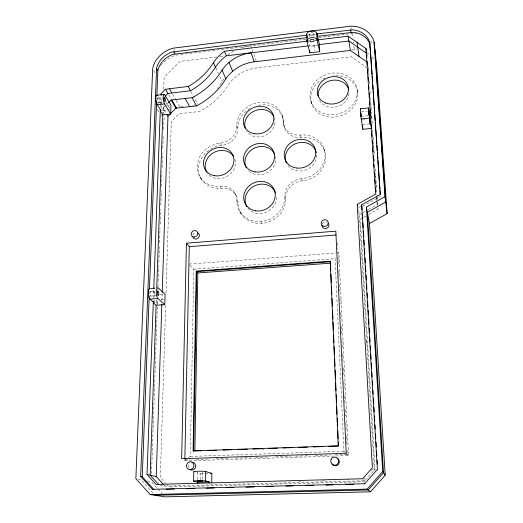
<?xml version="1.0" encoding="UTF-8"?>
<svg xmlns="http://www.w3.org/2000/svg" width="523" height="523" viewBox="0 0 523 523"><rect width="100%" height="100%" fill="white"/><g stroke="black" fill="none" stroke-linecap="round" stroke-linejoin="round"><path stroke-width="0.39" stroke-dasharray="2.62 1.96" d="M200.394 479.97L200.486 473.701L196.89 472.687M202.277 479.532L202.381 471.681M197.21 479.578L197.328 471.726M188.542 457.756L190.3 456.409L193.778 269.214L189.725 265.279M336.622 252.929L338.826 252.766L348.508 455.592L184.442 460.907L184.475 459.272M165.641 305.275L160.332 477.479L165.765 483.396M166.02 293.037L171.309 121.65L179.154 113.713L199.511 111.491A63.754 52.594 -28.4 0 0 228.459 84.706A34.832 29.798 -23.4 0 1 233.807 78.45L235.912 76.613A34.832 29.798 -23.4 0 1 256.499 67.938L351.404 56.804L367.238 67.944M161.96 300.464L162.169 293.939M157.037 303.693L157.168 299.986L156.305 300.045L156.2 303.007M163.594 114.812L163.849 107.411M151.546 473.583L156.874 319.429M156.9 318.618L157.554 299.856M157.887 290.069L157.972 287.624M158.005 286.807L158.168 281.91M158.201 281.093L158.737 265.599M158.848 262.337L159.384 246.836M159.522 242.764L160.031 228.08M160.175 224.001L160.679 209.318M160.823 205.245L161.326 190.562M161.47 186.482L161.973 171.799M162.117 167.726L162.627 153.043M162.79 148.146L163.241 135.097M163.444 129.39L163.777 119.604L166.576 116.773M154.141 302.732L154.233 300.32M154.344 297.103L154.52 292.285L151.52 289.585M161.149 108.372L161.378 102.024L157.632 95.899M162.803 114.897L163.111 106.234L165.261 105.992M163.706 89.185L164.13 77.143L180.069 61.4L216.757 56.968M153.448 297.966L153.742 289.905M160.411 106.875L160.469 105.286M160.496 104.489L160.855 94.585M348.508 455.592L343.931 451.284L335.086 258.682L335.916 257.368M337.995 254.08L338.826 252.766M223.988 79.019L220.281 84.419A56.026 46.214 -28.4 0 1 219.065 86.158M159.861 485.148L165.026 486.161L364.877 480.781L374.272 470.203L359.399 214.652L358.601 210.9M363.93 478.846L365.002 477.643M370.879 471.027L372.481 469.223M157.998 103.443L162.32 99.102M164.791 106.47L163.039 108.228L166.321 113.556M166.87 104.378L167.942 103.299M184.442 460.907L186.201 459.554M360.772 206.324L357.967 207.893L358.445 210.148M362.681 206.225L380.443 196.282M359.399 214.652L362.145 213.116M362.831 212.73L365.584 211.187M368.329 209.651L377.26 204.65L377.005 200.832M366.002 216.077L360.367 219.235L375.069 470.458M368.82 214.502L377.979 209.377L377.868 207.749M307.838 35.034L315.912 34.041M305.805 39.166L177.062 54.908A24.489 20.345 -28.5 0 0 162.235 63.813M318.755 37.584L351.933 33.524A25.705 21.652 -15.2 0 1 356.634 33.884M315.291 40.179L317.585 39.898M315.317 40.892L317.618 40.611M219.948 56.582L223.936 56.105M308.047 40.16L309.538 45.769L318.697 44.664M318.723 45.37L309.564 46.475L309.538 45.769M351.901 49.796L354.333 49.508A24.875 21.136 -14.9 0 1 356.954 49.626M157.201 98.18L162.045 97.631M157.737 102.43L162.575 101.88M166.693 105.836L170.988 105.358M162.96 110.556L170.06 109.771M180.533 106.587L183.684 106.247M193.131 105.215L194.706 105.038M361.498 111.857L367.153 111.262M361.073 116.446L368.336 115.688M362.236 120.015L366.172 119.61M362.531 124.651L368.833 124.003M189.385 264.089L335.89 252.988M193.778 269.214L335.086 258.682M150.009 291.494L155.566 291.102M154.52 292.285L153.651 292.344L155.351 293.867M159.665 294.658L164.307 294.338M150.225 296.09L157.384 295.593M161.045 299.718L164.144 299.509M262.422 449.185L264.05 449.126M190.3 456.409L343.931 451.284M184.835 459.75L189.738 459.593M196.269 459.377L210.148 458.926M215.862 458.736L229.747 458.285M235.461 458.096L250.157 457.618M255.871 457.435L269.75 456.978M275.471 456.795L290.167 456.311M295.881 456.128L309.76 455.67M315.474 455.487L330.176 455.01M335.073 454.847L347.318 454.448L347.128 450.368M200.486 473.701L204.552 473.583M205.362 473.557L209.429 473.439M298.999 481.199L300.633 481.153M322.639 480.552L324.273 480.513M347.095 479.892L348.723 479.846M365.054 481.709L169.027 486.952L166.307 483.991M258.284 105.273A23.502 20.41 -23.7 0 1 283.917 123.101A16.971 14.794 -19.8 0 0 300.973 137.392L307.119 137.497L312.917 139.053A24.176 21.495 -20.3 0 1 325.038 162.437A24.176 21.495 -20.3 0 1 302.372 180.814A17.521 15.893 -21 0 0 285.735 198.668A24.333 21.959 -26.6 0 1 262.147 223.367A24.333 21.959 -26.6 0 1 237.985 202.885A17.181 15.363 -31.3 0 0 221.314 188.26A23.692 20.822 -29 0 1 201.479 179.369A23.692 20.822 -29 0 1 201.747 157.926L205.428 153.2A23.692 20.822 -29 0 1 221.582 145.427A16.618 14.35 -27.4 0 0 237.86 127.926A23.502 20.41 -23.7 0 1 250.465 108.137M137.954 479.042L140.752 479.611L153.285 493.47M147.512 480.983L151.265 481.742L157.318 488.39M363.4 479.447L364.877 480.781M346.226 453.31L347.318 454.448M163.928 484.965L165.026 486.161M157.868 488.992L162.267 493.83M373.435 469.151L374.272 470.203M157.416 109.516L159.116 112.21M160.809 114.897L161.659 116.237M200.08 177.16L201.414 179.271M160.581 102.109L162.267 104.862M165.863 102.116L169.968 108.954M220.091 186.181A17.285 15.435 -31.3 0 1 236.841 200.878A24.483 22.064 -26.6 0 0 261.14 221.451A24.483 22.064 -26.6 0 0 284.872 196.609A17.632 15.971 -21 0 1 301.614 178.657A24.326 21.6 -20.3 0 0 325.045 154.494A24.326 21.6 -20.3 0 0 300.228 135.019A17.069 14.86 -19.8 0 1 283.074 120.676A23.64 20.502 -23.7 0 0 259.663 102.423A23.64 20.502 -23.7 0 0 236.762 125.553A16.71 14.409 -27.4 0 1 220.386 143.145A23.829 20.913 -29 0 0 197.184 166.902A23.829 20.913 -29 0 0 220.091 186.181L221.314 188.26M153.821 70.585L155.736 73.854M168.726 94.853L171.145 98.991M172.59 94.232L175.767 99.762M176.166 100.455L179.742 106.679M240.057 211.841L241.188 213.802M236.841 200.878L237.985 202.885M234.729 192.948L235.873 195.001M310.989 101.482L311.669 104.018L314.199 108.758A23.79 20.495 -16.4 0 0 343.075 114.962A23.79 20.495 -16.4 0 0 357.196 90.309A23.79 20.495 -16.4 0 0 333.073 75.802M190.823 91.447L197.485 103.999M220.386 143.145L221.582 145.427M261.01 221.458L262.023 223.38M173.884 48.789L174.59 50.149M236.762 125.553L237.86 127.926M215.783 67.781L218.418 73.625M219.738 76.548L222.04 81.666M284.872 196.609L285.735 198.668M256.263 61.158L250.779 45.893L247.425 46.429A44.298 37.564 -23.5 0 0 240.508 48.279M301.614 178.657L302.372 180.814M283.505 124.703L285.009 129.011M283.08 120.676L283.917 123.101M282.152 115.348L283.002 117.799M300.228 135.019L300.973 137.392M366.198 340.976L366.871 343.134M323.966 148.695L324.587 151.016M311.669 104.018L310.675 98.775A23.79 20.495 -16.4 0 1 321.58 79.829M357.307 91.015A23.934 20.587 -16.5 0 1 322.92 113.145A23.934 20.587 -16.5 0 1 320.749 77.319A23.934 20.587 -16.5 0 1 357.307 91.015L357.719 93.63M351.051 27.627L351.273 29.098M351.933 33.524L352.535 37.525M353.136 41.52L353.378 43.115M353.855 46.312L354.333 49.508M376.207 197.681L376.56 200.008M376.678 200.78L377.26 204.65M368.558 68.873L369.048 76.181M369.375 81.052L369.65 85.118M370.029 90.799L370.245 94.048M370.519 98.108L372.369 125.723M372.644 129.782L372.86 133.032M373.134 137.091L374.383 155.769M374.599 159.018L374.873 163.084M375.253 168.766L375.691 175.264M375.743 176.074L377.103 196.38M377.161 197.191L377.429 201.25M377.488 202.061L377.815 206.938M368.035 66.65L368.199 69.095M370.65 105.777L370.814 108.222M371.304 115.557L371.467 118.002M373.265 144.897L373.429 147.342M375.337 175.872L375.449 177.506M375.88 184.024L376.102 187.286M376.697 196.249L376.952 200.067M337.328 243.084L337.596 248.798M337.982 256.956L338.289 263.487M338.636 270.829L338.95 277.36M339.296 284.702L339.604 291.233M339.95 298.581L340.218 304.288M340.604 312.453L340.878 318.161M341.264 326.326L341.611 333.667M341.918 340.198L342.264 347.54M342.572 354.071L342.885 360.602M343.232 367.944L343.539 374.475M343.886 381.816L344.193 388.347M344.539 395.689L344.853 402.22M345.2 409.561L345.507 416.092M345.814 422.623L346.2 430.782M346.474 436.496L346.86 444.655M314.46 45.174L314.683 50.659M313.878 33.805L313.977 36.237M309.668 34.322L309.76 36.754M149.656 291.769A2.301 0.732 86.5 0 1 150.657 292.52A2.301 0.732 86.5 0 1 150.67 295.587A2.301 0.732 86.5 0 1 149.676 295.377M149.382 293.736A2.301 0.732 86.5 0 1 149.519 292.122M156.933 98.461A2.144 0.595 82.2 0 1 158.031 100.024A2.144 0.595 82.2 0 1 157.573 102.358M156.952 100.854A2.144 0.595 82.2 0 1 156.861 100.305M192.863 235.272A3.439 3.092 -36.3 0 1 196.112 232.637M188.391 467.333A3.955 3.641 -72.2 0 1 190.182 462.868M322.887 79.058A23.79 20.495 -16.4 0 1 324.953 78.025M322.312 223.857A3.543 3.269 -18.2 0 1 327.058 222.262M366.63 52.496A24.875 21.136 -14.9 0 1 368.715 53.777M372.291 56.922A24.875 21.136 -14.9 0 1 374.579 60.053M218.215 87.302A56.026 46.214 -28.4 0 1 217.333 88.426M370.467 41.042A25.705 21.652 -15.2 0 1 373.206 44.932M227.74 54.758A44.298 37.564 -23.5 0 1 233.892 51.084M276.458 197.354A15.978 14.402 -26.6 0 1 265.011 212.658A15.978 14.402 -26.6 0 1 247.242 207.298M234.892 159.384A15.553 13.65 -29 0 1 226.348 176.767A15.553 13.65 -29 0 1 207.487 173.329M316.631 155.083A15.873 14.095 -20.3 0 1 305.844 169.929A15.873 14.095 -20.3 0 1 288.01 165.647M275.307 156.142A15.697 13.879 -24.9 0 1 268.162 172.145A15.697 13.879 -24.9 0 1 250.059 172.093M249.478 171.642A15.697 13.879 -24.9 0 1 248.392 170.635M349.018 93.349A15.618 13.435 -16.5 0 1 336.243 106.895A15.618 13.435 -16.5 0 1 319.357 100.05M274.379 118.054A15.429 13.382 -23.7 0 1 265.795 135.202A15.429 13.382 -23.7 0 1 246.791 131.325M160.646 65.793A24.489 20.345 -28.5 0 1 161.816 64.296M310.485 35.113A2.125 1.255 -3.8 0 0 313.878 34.132A2.125 1.255 -3.8 0 0 310.956 32.936A2.125 1.255 -3.8 0 0 310.485 35.113"/><path stroke-width="0.78" d="M211.789 482.788L211.867 473.367L205.716 471.53A6.067 0.49 -0.5 0 0 198.263 471.243A6.067 0.49 -0.5 0 0 194.013 471.877M209.298 482.945L209.305 481.912L205.604 480.964A6.086 0.425 -0.5 0 0 198.119 480.729A6.086 0.425 -0.5 0 0 193.856 481.291L197.746 482.232L209.305 481.912M205.604 480.964L205.716 471.53M197.727 483.265L197.746 482.232M193.098 450.859L196.23 271.117L330.203 261.186L338.257 445.844L193.098 450.859L201.741 450.761M193.602 451.042L196.694 271.646L330.399 261.755M193.628 481.186L193.791 471.753M194.863 450.689L197.831 272.96L196.23 271.117M184.854 458.933L189.274 246.679L186.423 243.202L335.818 231.179L346.226 453.31L181.644 458.723L186.423 243.202M163.379 484.363L156.227 476.551L161.823 304.536M162.222 292.311L167.961 116.217L166.726 114.217M170.707 114.021L170.988 105.358L164.882 95.075A5.152 1.392 82.3 0 0 163.189 96.925A5.152 1.392 82.3 0 0 164.582 103.914L170.707 114.021L162.803 114.897L160.267 110.837L161.064 110.752L157.299 104.724A5.138 1.432 82.2 0 1 155.874 98.35A5.138 1.432 82.2 0 1 157.22 95.382M164.752 304.641L165.085 294.286L158.247 287.944A5.537 1.7 86.4 0 0 156.331 291.677A5.537 1.7 86.4 0 0 157.881 298.555L164.752 304.641L156.122 305.229L153.272 302.791L154.141 302.732L149.918 299.097A5.531 1.752 86.5 0 1 148.336 292.239A5.531 1.752 86.5 0 1 150.317 288.506M156.122 305.229L150.153 475.185L158.593 484.429M156.743 287.552L162.803 114.897M318.35 39.807L319.403 44.573L319.703 51.659L309.799 52.83L306.968 41.167L306.726 34.688A5.106 3.014 -3.8 0 1 311.093 31.079A5.106 3.014 -3.8 0 1 316.827 33.439L318.383 40.519L318.35 39.807L348.135 36.179L365.995 48.547L375.664 194.092L357.235 204.408L372.369 467.797L362.635 478.754L156.07 484.403L147.022 474.479L153.331 301.183M153.801 288.278L160.319 109.255M140.641 476.368L142.263 476.715L153.945 489.593L152.376 489.312L140.641 476.368L156.567 68.487L157.011 66.702A20.724 17.141 -28.5 0 1 171.851 52.104L307.034 35.133M142.263 476.715L149.179 296.534M149.46 289.193L156.652 101.671M156.9 95.153L157.841 70.69L158.279 68.912A20.626 17.082 -28.5 0 1 173.048 54.379L307.406 37.578M371.121 124.919L371.598 128.403L362.818 129.292L360.929 116.989L360.419 108.784L368.506 107.928L370.134 124.311L371.023 124.219M307.929 45.959L226.328 55.811L224.89 56.889A44.298 37.564 -23.5 0 0 217.463 64.322L213.632 69.873A57.778 47.194 -28.4 0 1 191.66 90.08L190.457 90.747L167.922 93.473L165.091 96.31M307.589 41.114L224.419 51.247L222.968 52.333A44.723 37.826 -23.5 0 0 215.469 59.831L211.593 65.421A58.315 47.488 -28.4 0 1 189.411 85.805L188.188 86.478L165.451 89.25L160.881 93.833L161.725 95.225M370.513 491.803L385.216 475.191L369.454 223.537L366.407 207.088L385.02 196.668L374.082 42.082A26.085 21.888 -15.3 0 0 350.828 26.15L173.531 48.109A24.836 20.547 -28.5 0 0 152.67 68.624L135.862 478.623L150.225 494.549L165.013 496.85L370.513 491.803L367.146 489.097L150.225 494.549M152.376 489.312L364.688 483.729L377.371 469.445L361.622 204.859L380.195 194.464L369.807 42.945L369.277 41.186A21.763 18.266 -15.3 0 0 352.75 29.85L316.722 33.943M367.146 489.097L382.718 471.517L366.407 207.088M167.961 116.217L175.911 108.183L196.524 105.908A64.564 53.052 -28.4 0 0 225.864 78.803A35.296 30.086 -23.4 0 1 231.284 72.475L233.421 70.618A35.296 30.086 -23.4 0 1 254.276 61.819L350.39 50.411L367.139 62.139M168.478 102.756L171.152 100.063L192.131 97.703A65.754 53.712 -28.4 0 0 222.053 70.134A35.976 30.504 -23.5 0 1 227.583 63.701L229.76 61.812A35.976 30.504 -23.5 0 1 251.001 52.836L254.276 61.819M369.454 223.537L387.138 213.632L376.56 65.022L374.082 42.082M317.095 36.394L353.117 32.321A21.659 18.2 -15.3 0 1 369.558 43.631L370.539 51.869M319.403 44.573L348.9 41.016L366.597 53.313L366.891 55.628M156.828 95.206L164.098 94.375M157.299 104.724L164.582 103.914M370.134 124.311L369.519 114.955L370.402 114.864M361.171 118.937L369.271 118.093M189.274 246.679L336.132 234.99M197.831 272.96L330.896 263.154M151.108 288.454L155.076 288.173M149.918 299.097L157.881 298.555M207.435 450.565L216.391 450.257M222.896 450.035L231.852 449.721M237.547 449.525L247.314 449.192M253.008 448.995L261.964 448.682M268.469 448.459L277.425 448.152M283.12 447.956L292.887 447.616M298.581 447.42L307.531 447.113M313.231 446.917L322.998 446.577M328.692 446.38L338.459 446.047L338.283 441.968M210.246 473.413L211.867 473.367M166.17 489.273L174.322 489.057M186.548 488.737L194.7 488.521M206.108 488.221L214.26 488.011M226.492 487.691L233.827 487.495M246.052 487.175L254.204 486.959M265.619 486.665L273.764 486.449M285.996 486.129L293.331 485.932M305.556 485.612L313.708 485.403M325.934 485.083L333.275 484.886M345.5 484.566L353.653 484.35M154.926 495.281L368.218 489.953L383.516 472.687L367.375 212.299L385.693 202.041L374.867 49.325A25.705 21.652 -15.2 0 0 374.18 47.083M147.022 474.479L156.227 476.551M364.688 483.729L365.061 484.056M377.371 469.445L377.665 469.85M382.718 471.517L385.216 475.191M165.451 89.25L167.922 93.473M171.773 99.958L176.519 108.084M171.152 100.063L175.911 108.183M156.567 68.487L157.841 70.69M169.36 88.616L171.792 92.846M185.129 98.481L189.64 106.653M192.131 97.703L196.524 105.908M188.188 86.478L190.457 90.747M173.799 51.535L174.989 53.81M213.436 62.577L215.45 67.049M222.053 70.134L225.864 78.803M360.419 108.784L360.589 109.484M224.419 51.247L226.328 55.811M228.996 62.472L232.676 71.272M368.506 107.928L369.519 114.955M306.726 34.688L307.295 37.035M316.827 33.439L317.101 39.931L319.703 51.659M357.235 204.408L357.529 205.807M361.622 204.859L362.164 209.88M348.135 36.179L350.39 50.411M350.639 29.765L351.011 32.236M375.422 187.672L375.638 189.136M357.013 42.33L359.033 56.458M365.995 48.547L366.394 51.725M385.02 196.668L387.138 213.632M369.807 42.945L369.996 44.566M360.863 113.04L361.073 116.446L360.707 113.099M370.65 53.49L371.591 67.284M371.703 68.905L372.095 74.58M372.206 76.208L372.651 82.699M372.762 84.321L373.154 89.995M373.265 91.623L374.213 105.411M374.324 107.038L374.71 112.713M374.821 114.334L375.266 120.826M375.377 122.447L375.769 128.128M375.88 129.75L376.828 143.544M376.939 145.165L377.325 150.846M377.436 152.468L377.881 158.959M377.992 160.581L378.384 166.262M378.495 167.883L379.443 181.677M379.554 183.298L379.94 188.98M380.051 190.601L380.332 194.661M366.597 53.313L366.865 57.373M367.139 61.439L367.408 65.499M367.682 69.559L367.95 73.625M368.166 76.874L368.434 80.934M368.761 85.811L368.976 89.06M369.245 93.12L369.519 97.186M369.787 101.246L370.003 104.495M370.33 109.372L370.546 112.622M371.866 132.45L372.134 136.503M372.402 140.55L372.618 143.786M372.945 148.65L373.161 151.886M373.429 155.939L373.697 159.986M373.965 164.032L374.18 167.275M374.507 172.132L374.723 175.375M374.991 179.422L375.259 183.468M375.534 187.522L375.795 191.47M362.576 125.422L362.818 129.292M362.413 213.959L362.7 218.849M362.942 222.922L363.237 227.812M363.433 231.074L363.773 236.775M363.962 240.037L364.256 244.927M364.498 249L364.793 253.89M365.034 257.963L365.322 262.853M365.518 266.115L365.858 271.816M366.054 275.078L366.348 279.968M366.59 284.041L366.878 288.931M367.12 293.004L367.414 297.894M367.656 301.974L367.95 306.864M368.146 310.119L368.434 315.009M368.676 319.089L368.97 323.972M369.212 328.052L369.506 332.942M369.748 337.015L370.036 341.905M370.284 345.978L370.526 350.05M370.768 354.13L371.055 359.02M371.304 363.093L371.591 367.983M371.833 372.056L372.128 376.946M372.369 381.019L372.611 385.098M372.906 389.988L373.147 394.061M373.389 398.134L373.684 403.024M373.925 407.097L374.22 411.987M374.461 416.066L374.749 420.956M374.998 425.029L375.239 429.102M375.527 433.992L375.769 438.065M376.017 442.144L376.305 447.034M376.547 451.107L376.841 455.997M377.083 460.07L377.325 464.149M330.438 262.572L330.791 270.724M330.935 273.987L331.327 282.956M331.471 286.218L331.824 294.371M332.007 298.45L332.36 306.602M332.543 310.682L332.896 318.834M333.04 322.096L333.393 330.255M333.576 334.328L333.929 342.487M334.105 346.559L334.465 354.718M334.642 358.791L334.962 366.133M335.145 370.212L335.498 378.364M335.674 382.444L336.034 390.596M336.211 394.675L336.531 402.01M336.747 406.907L337.067 414.242M337.243 418.322L337.603 426.474M337.78 430.553L338.139 438.705M309.714 50.443L309.799 52.83M306.968 41.167A5.119 2.988 -3.7 0 1 311.348 37.597A5.119 2.988 -3.7 0 1 317.101 39.931M192.026 462.286A3.955 3.641 -72.2 0 1 195.491 467.117A3.955 3.641 -72.2 0 1 190.058 469.667M197.766 232.925A3.439 3.092 -36.3 0 1 198.034 238.22A3.439 3.092 -36.3 0 1 192.837 236.932M328.398 223.354A3.543 3.269 -18.2 0 1 326.47 228.348A3.543 3.269 -18.2 0 1 321.913 225.531M337.191 458.181A4.047 3.909 79 0 1 338.276 464.516A4.047 3.909 79 0 1 332.092 463.862M246.849 206.657A15.978 14.402 -26.6 0 1 254.623 185.835A15.978 14.402 -26.6 0 1 275.601 192.895M286.46 163.124A15.873 14.095 -20.3 0 1 296.476 143.341A15.873 14.095 -20.3 0 1 316.35 152.866M206.722 172.132A15.553 13.65 -29 0 1 213.155 152.893A15.553 13.65 -29 0 1 233.382 156.155M246.281 167.674A15.697 13.879 -24.9 0 1 254.263 148.153A15.697 13.879 -24.9 0 1 274.582 154.089M318.278 96.716A15.618 13.435 -16.5 0 1 330.909 80.529A15.618 13.435 -16.5 0 1 348.71 89.825M245.267 128.187A15.429 13.382 -23.7 0 1 255.021 110.726A15.429 13.382 -23.7 0 1 273.862 116.747M369.16 115.518L368.767 111.092L369.16 115.518M197.269 481.108L202.257 481.108L197.269 481.108M157.384 292.043A2.308 0.706 86.4 0 0 158.175 295.541A2.308 0.706 86.4 0 0 158.619 292.128A2.308 0.706 86.4 0 0 157.384 292.043M164.091 98.422A2.144 0.582 82.3 0 0 165 101.612A2.144 0.582 82.3 0 0 165.105 98.416A2.144 0.582 82.3 0 0 164.091 98.422M310.734 41.592A2.131 1.242 -3.7 0 0 314.14 40.617A2.131 1.242 -3.7 0 0 311.211 39.434A2.131 1.242 -3.7 0 0 310.734 41.592M191.98 469.039A3.988 3.668 -71.9 0 0 192.098 462.188A3.988 3.668 -71.9 0 0 186.489 465.797A3.988 3.668 -71.9 0 0 191.98 469.039M194.432 237.017A3.465 3.112 -36.3 0 0 197.406 231.937A3.465 3.112 -36.3 0 0 191.614 232.421A3.465 3.112 -36.3 0 0 194.432 237.017M331.183 459.22A4.079 3.936 79.3 0 0 334.844 465.228A4.079 3.936 79.3 0 0 338.002 459.011A4.079 3.936 79.3 0 0 331.183 459.22M323.064 226.073A3.569 3.288 -18.3 0 0 328.248 222.772A3.569 3.288 -18.3 0 0 322.815 220.353A3.569 3.288 -18.3 0 0 323.064 226.073M254.91 133.77A15.546 13.454 -23.8 0 0 273.222 114.883A15.546 13.454 -23.8 0 0 247.634 111.602A15.546 13.454 -23.8 0 0 254.91 133.77M255.675 210.841A16.102 14.494 -26.6 0 0 274.66 190.908A16.102 14.494 -26.6 0 0 248.111 186.848A16.102 14.494 -26.6 0 0 255.675 210.841M296.449 168.007A15.997 14.18 -20.4 0 0 315.081 148.447A15.997 14.18 -20.4 0 0 288.428 144.793A15.997 14.18 -20.4 0 0 296.449 168.007M214.77 175.748A15.67 13.729 -29 0 0 233.428 156.495A15.67 13.729 -29 0 0 207.932 152.834A15.67 13.729 -29 0 0 214.77 175.748M255.289 171.91A15.821 13.964 -24.9 0 0 273.934 152.507A15.821 13.964 -24.9 0 0 247.869 148.846A15.821 13.964 -24.9 0 0 255.289 171.91M325.757 103.018A15.736 13.513 -16.5 0 0 348.423 88.531A15.736 13.513 -16.5 0 0 324.43 79.483A15.736 13.513 -16.5 0 0 325.757 103.018"/></g></svg>
